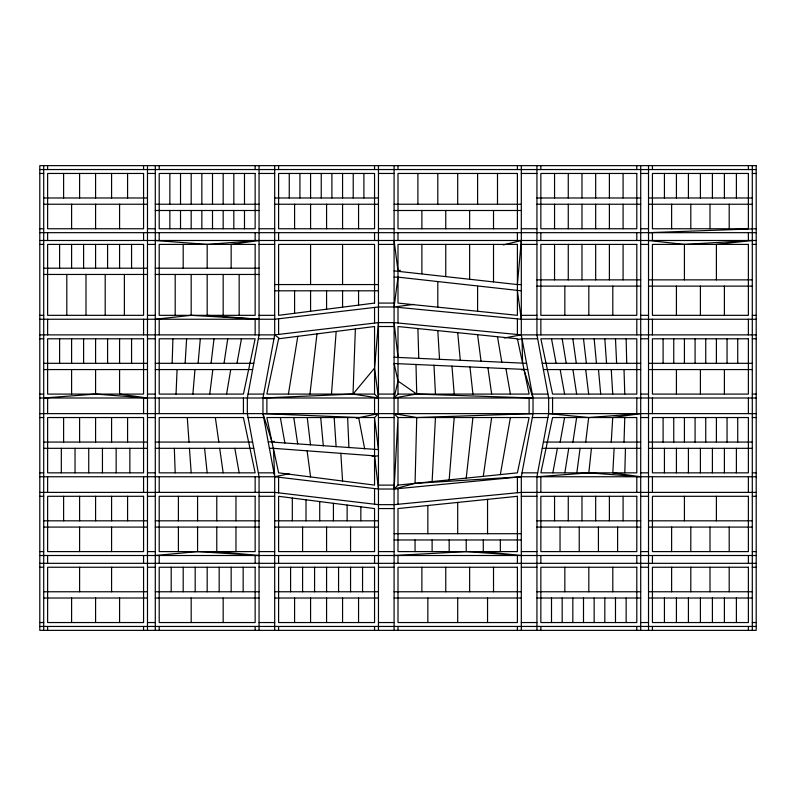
<?xml version="1.0" encoding="UTF-8"?>
<svg xmlns="http://www.w3.org/2000/svg" width="796" height="796" viewBox="0 0 796 796"><rect width="100%" height="100%" fill="white"/><g stroke="black" fill="none" stroke-linecap="round" stroke-linejoin="round"><path stroke-width="1.19" d="M398 485.112L398 417.542L394.09 489.023L415.054 483.361L416.736 417.542L394.09 413.631L398 417.542L529.121 417.542L517.4 472.844L398 485.112L394.09 489.023L378.458 489.023L274.69 476.754L39.8 476.754M624.81 472.844L625.457 448.317M172.165 363.314L172.911 338.788M624.024 442.069L624.77 417.542M355.364 328.977L353.016 394.09L378.458 398L374.548 368.12L378.458 322.619L394.09 322.619L521.31 334.877L756.2 334.877M176.045 394.09L177.08 369.563M432.119 481.61L435.462 417.542M614.114 448.317L612.811 472.844L640.71 476.754L588.821 472.844L536.942 476.754L536.942 630.362M185.13 363.314L186.612 338.788M611.248 442.069L612.731 417.542L640.71 413.631L588.672 417.542L548.663 413.631L548.663 398L536.942 334.877L536.942 165.638M331.484 394.09L336.171 331.425M449.173 479.859L454.198 417.542M192.891 394.09L194.97 369.563M394.09 270.889L517.4 284.56L521.31 240.491L503.351 244.919M198.095 363.314L200.323 338.788M588.821 472.844L591.428 448.317M466.227 478.107L472.933 417.542M309.942 394.09L316.977 333.882M211.059 363.314L214.024 338.788M585.697 442.069L588.672 417.542M209.736 394.09L212.85 369.563M521.31 290.809L398 277.137L394.09 306.977L378.458 306.977L274.69 319.246L39.8 319.246M576.831 472.844L580.085 448.317M483.281 476.346L491.659 417.542M224.024 363.314L227.736 338.788M572.921 442.069L576.642 417.542M564.842 472.844L568.742 448.317M288.411 394.09L297.794 336.33M226.581 394.09L230.74 369.563M500.346 474.595L510.395 417.542M236.989 363.314L241.447 338.788M560.155 442.069L564.603 417.542M248.71 369.563L249.864 363.314M274.69 630.362L274.69 476.754L262.969 413.631L262.969 398L274.69 334.877L274.69 165.638M521.31 630.362L521.31 476.754L533.031 413.631L533.031 398L521.31 334.877L521.31 165.638M536.942 476.754L548.663 413.631M546.136 448.317L547.29 442.069M552.842 472.844L557.389 448.317M248.621 369.563L243.427 394.09L159.2 394.09L159.2 338.788L255.148 338.788L249.954 363.314M546.046 448.317L540.852 472.844L636.8 472.844L636.8 417.542L552.573 417.542L547.379 442.069M419.144 393.542L394.09 398L398 381.025L394.09 363.503L527.748 369.563M374.548 368.12L353.016 394.09L262.969 398M394.09 398L398 394.09L529.121 394.09L522.723 363.314M274.451 441.392L268.252 442.069M356.28 418.218L378.458 413.631L374.548 417.542L266.879 417.542L273.267 448.317M400.398 270.292L398 270.889L394.09 240.491M289.127 473.729L274.69 476.754L273.396 448.317L269.406 448.317M372.14 456.357L378.458 455.849M504.216 337.982L521.31 334.877M517.121 339.514L522.037 338.788L537.668 338.788M413.82 304.39L394.09 306.977L521.31 319.246L756.2 319.246M39.8 334.877L274.69 334.877L378.458 322.619M155.29 319.246L191.179 315.335L259.058 319.246L207.179 315.335L207.179 274.451M394.09 489.023L521.31 476.754L756.2 476.754M155.29 555.508L197.577 551.598L259.058 555.508L216.771 551.598L216.771 527.081M521.46 369.792L523.927 369.563L533.031 398L416.736 394.09L398 381.025M155.29 240.491L207.179 244.402L259.058 240.491L231.158 244.402L231.158 268.202M43.71 398L95.59 394.09L147.479 398L119.579 394.09L119.579 369.563M415.054 483.361L521.31 476.754M648.521 240.491L684.421 244.402L752.29 240.491L716.4 244.402L716.4 279.864M394.09 555.508L466.227 551.598L521.31 555.508L483.281 551.598L483.281 539.967M648.521 232.671L756.2 228.76M416.736 417.542L533.031 413.631M39.8 169.548L756.2 169.548M39.8 173.458L43.71 173.458M147.479 173.458L155.29 173.458M259.058 173.458L274.69 173.458M378.458 173.458L394.09 173.458M521.31 173.458L536.942 173.458M640.71 173.458L648.521 173.458M752.29 173.458L756.2 173.458M43.71 197.985L147.479 197.985M274.69 197.985L378.458 197.985M536.942 197.985L640.71 197.985M648.521 197.985L752.29 197.985M43.71 204.234L147.479 204.234M155.29 204.234L259.058 204.234M274.69 204.234L378.458 204.234M394.09 204.234L521.31 204.234M536.942 204.234L640.71 204.234M648.521 204.234L752.29 204.234M155.29 210.492L259.058 210.492M394.09 210.492L521.31 210.492M39.8 228.76L43.71 228.76M147.479 228.76L155.29 228.76M259.058 228.76L274.69 228.76M378.458 228.76L394.09 228.76M521.31 228.76L536.942 228.76M640.71 228.76L648.521 228.76M39.8 232.671L756.2 232.671M39.8 240.491L756.2 240.491M39.8 244.402L43.71 244.402M147.479 244.402L155.29 244.402M259.058 244.402L274.69 244.402M378.458 244.402L394.09 244.402M521.31 244.402L536.942 244.402M640.71 244.402L648.521 244.402M752.29 244.402L756.2 244.402M43.71 268.202L147.479 268.202M155.29 268.202L259.058 268.202M43.71 274.451L147.479 274.451M155.29 274.451L259.058 274.451M394.09 277.137L398 277.137M536.942 279.864L640.71 279.864M648.521 279.864L752.29 279.864M274.69 284.56L378.458 284.56M517.4 284.56L521.31 284.56M536.942 286.122L640.71 286.122M648.521 286.122L752.29 286.122M274.69 290.809L378.458 290.809M378.458 303.077L394.09 303.077M39.8 315.335L43.71 315.335M147.479 315.335L155.29 315.335M259.058 315.335L274.69 315.335M521.31 315.335L536.942 315.335M640.71 315.335L648.521 315.335M752.29 315.335L756.2 315.335M378.458 326.519L394.09 326.519M39.8 338.788L43.71 338.788M147.479 338.788L155.29 338.788M258.332 338.788L273.963 338.788M640.71 338.788L648.521 338.788M752.29 338.788L756.2 338.788M394.09 357.245L526.594 363.314M43.71 363.314L147.479 363.314M155.29 363.314L253.775 363.314M542.225 363.314L640.71 363.314M648.521 363.314L752.29 363.314M43.71 369.563L147.479 369.563M155.29 369.563L252.611 369.563M543.389 369.563L640.71 369.563M648.521 369.563L752.29 369.563M39.8 394.09L43.71 394.09M147.479 394.09L155.29 394.09M248.063 394.09L263.695 394.09M374.548 394.09L266.879 394.09L278.6 338.788L374.548 326.519L374.548 394.09L378.458 398M378.458 394.09L394.09 394.09M532.305 394.09L547.937 394.09M640.71 394.09L648.521 394.09M752.29 394.09L756.2 394.09M39.8 398L756.2 398M39.8 413.631L756.2 413.631M39.8 417.542L43.71 417.542M147.479 417.542L155.29 417.542M248.063 417.542L263.695 417.542M378.458 417.542L394.09 417.542M532.305 417.542L547.937 417.542M640.71 417.542L648.521 417.542M752.29 417.542L756.2 417.542M43.71 442.069L147.479 442.069M155.29 442.069L252.611 442.069M543.389 442.069L640.71 442.069M648.521 442.069L752.29 442.069M43.71 448.317L147.479 448.317M155.29 448.317L253.775 448.317M542.225 448.317L640.71 448.317M648.521 448.317L752.29 448.317M39.8 472.844L43.71 472.844M147.479 472.844L155.29 472.844M258.332 472.844L273.963 472.844M522.037 472.844L537.668 472.844M640.71 472.844L648.521 472.844M752.29 472.844L756.2 472.844M378.458 485.112L394.09 485.112M39.8 492.386L274.69 492.386L378.458 504.654L394.09 504.654L521.31 492.386L756.2 492.386M39.8 496.296L43.71 496.296M147.479 496.296L155.29 496.296M259.058 496.296L274.69 496.296M521.31 496.296L536.942 496.296M640.71 496.296L648.521 496.296M752.29 496.296L756.2 496.296M378.458 508.564L394.09 508.564M43.71 520.823L147.479 520.823M155.29 520.823L259.058 520.823M274.69 520.823L378.458 520.823M536.942 520.823L640.71 520.823M648.521 520.823L752.29 520.823M43.71 527.081L147.479 527.081M155.29 527.081L259.058 527.081M274.69 527.081L378.458 527.081M536.942 527.081L640.71 527.081M648.521 527.081L752.29 527.081M394.09 533.708L521.31 533.708M394.09 539.967L521.31 539.967M39.8 551.598L43.71 551.598M147.479 551.598L155.29 551.598M259.058 551.598L274.69 551.598M378.458 551.598L394.09 551.598M521.31 551.598L536.942 551.598M640.71 551.598L648.521 551.598M752.29 551.598L756.2 551.598M39.8 555.508L756.2 555.508M39.8 563.329L756.2 563.329M39.8 567.24L43.71 567.24M147.479 567.24L155.29 567.24M259.058 567.24L274.69 567.24M378.458 567.24L394.09 567.24M521.31 567.24L536.942 567.24M640.71 567.24L648.521 567.24M752.29 567.24L756.2 567.24M43.71 591.766L147.479 591.766M155.29 591.766L259.058 591.766M274.69 591.766L378.458 591.766M394.09 591.766L521.31 591.766M536.942 591.766L640.71 591.766M648.521 591.766L752.29 591.766M43.71 598.015L147.479 598.015M155.29 598.015L259.058 598.015M274.69 598.015L378.458 598.015M394.09 598.015L521.31 598.015M536.942 598.015L640.71 598.015M648.521 598.015L752.29 598.015M39.8 622.542L43.71 622.542M147.479 622.542L155.29 622.542M259.058 622.542L274.69 622.542M378.458 622.542L394.09 622.542M521.31 622.542L536.942 622.542M640.71 622.542L648.521 622.542M752.29 622.542L756.2 622.542M39.8 626.452L756.2 626.452M274.69 334.877L279.645 338.628M546.046 363.314L540.852 338.788L636.8 338.788L636.8 394.09L552.573 394.09L547.379 369.563M248.621 442.069L243.427 417.542L159.2 417.542L159.2 472.844L255.148 472.844L249.954 448.317M364.677 448.874L358.648 417.542L262.969 413.631L272.073 442.069L378.458 449.601L374.548 417.542L374.548 485.112L278.6 472.844L273.396 448.317L374.548 455.849L378.458 489.023M551.509 338.788L556.135 363.314M546.136 363.314L547.29 369.563M248.71 442.069L249.864 448.317M560.155 369.563L564.603 394.09M280.331 417.542L284.888 443.014M505.938 368.697L510.395 394.09M234.82 448.317L239.158 472.844M497.5 336.738L501.828 362.299M562.175 338.788L566.215 363.314M572.921 369.563L576.642 394.09M293.794 417.542L297.694 443.949M572.831 338.788L576.304 363.314M487.948 367.832L491.659 394.09M215.348 417.542L218.82 442.069M219.696 448.317L223.169 472.844M517.4 290.809L521.31 319.246M307.117 450.835L310.579 476.933M477.6 334.698L481.063 361.294M585.697 369.563L588.672 394.09M583.498 338.788L586.383 363.314M307.256 417.542L310.5 444.894M394.09 322.619L398 357.245M469.958 366.966L472.933 394.09M204.572 448.317L207.179 472.844M594.154 338.788L596.463 363.314M457.7 332.658L460.297 360.28M598.473 369.563L600.701 394.09M320.708 417.542L323.315 445.83M451.969 366.1L454.198 394.09M604.821 338.788L606.552 363.314M187.279 417.542L189.01 442.069M189.448 448.317L191.179 472.844M334.171 417.542L336.121 446.775M340.837 453.342L342.569 481.023M611.248 369.563L612.731 394.09M437.8 330.609L439.531 359.275M433.979 365.235L435.462 394.09M615.477 338.788L616.631 363.314M347.633 417.542L348.927 447.72M174.324 448.317L175.19 472.844M624.024 369.563L624.77 394.09M417.9 328.569L418.766 358.26M626.144 338.788L626.721 363.314M415.99 364.369L416.736 394.09M522.037 338.788L522.604 363.314L517.4 338.788L398 326.519L398 394.09M752.29 165.638L752.29 630.362M748.379 165.638L748.379 169.548M748.379 232.671L748.379 240.491M748.379 319.246L748.379 334.877M748.379 398L748.379 413.631M748.379 476.754L748.379 492.386M748.379 555.508L748.379 563.329M748.379 626.452L748.379 630.362M737.723 338.788L737.723 363.314M737.723 417.542L737.723 442.069M736.39 173.458L736.39 197.985M736.39 448.317L736.39 472.844M736.39 598.015L736.39 622.542M729.196 204.234L729.196 228.76M729.196 527.081L729.196 551.598M729.196 567.24L729.196 591.766M727.056 338.788L727.056 363.314M727.056 417.542L727.056 442.069M724.4 173.458L724.4 197.985M724.4 286.122L724.4 315.335M724.4 369.563L724.4 394.09M724.4 448.317L724.4 472.844M724.4 598.015L724.4 622.542M716.4 338.788L716.4 363.314M716.4 417.542L716.4 442.069M716.4 496.296L716.4 520.823M712.4 173.458L712.4 197.985M712.4 448.317L712.4 472.844M712.4 598.015L712.4 622.542M710.002 204.234L710.002 228.76M710.002 527.081L710.002 551.598M710.002 567.24L710.002 591.766M705.744 338.788L705.744 363.314M705.744 417.542L705.744 442.069M700.41 173.458L700.41 197.985M700.41 286.122L700.41 315.335M700.41 369.563L700.41 394.09M700.41 448.317L700.41 472.844M700.41 598.015L700.41 622.542M695.077 338.788L695.077 363.314M695.077 417.542L695.077 442.069M690.809 204.234L690.809 228.76M690.809 527.081L690.809 551.598M690.809 567.24L690.809 591.766M688.411 173.458L688.411 197.985M688.411 448.317L688.411 472.844M688.411 598.015L688.411 622.542M684.421 244.402L684.421 279.864M684.421 338.788L684.421 363.314M684.421 417.542L684.421 442.069M684.421 496.296L684.421 520.823M676.421 173.458L676.421 197.985M676.421 286.122L676.421 315.335M676.421 369.563L676.421 394.09M676.421 448.317L676.421 472.844M676.421 598.015L676.421 622.542M673.754 338.788L673.754 363.314M673.754 417.542L673.754 442.069M671.625 204.234L671.625 228.76M671.625 527.081L671.625 551.598M671.625 567.24L671.625 591.766M664.431 173.458L664.431 197.985M664.431 448.317L664.431 472.844M664.431 598.015L664.431 622.542M663.098 338.788L663.098 363.314M663.098 417.542L663.098 442.069M652.431 165.638L652.431 169.548M652.431 232.671L652.431 240.491M652.431 319.246L652.431 334.877M652.431 398L652.431 413.631M652.431 476.754L652.431 492.386M652.431 555.508L652.431 563.329M652.431 626.452L652.431 630.362M648.521 165.638L648.521 630.362M640.71 165.638L640.71 630.362M636.8 165.638L636.8 169.548M636.8 232.671L636.8 240.491M636.8 319.246L636.8 334.877M636.8 398L636.8 413.631M636.8 476.754L636.8 492.386M636.8 555.508L636.8 563.329M636.8 626.452L636.8 630.362M626.144 598.015L626.144 622.542M623.089 173.458L623.089 197.985M623.089 204.234L623.089 228.76M623.089 244.402L623.089 279.864M623.089 496.296L623.089 520.823M617.606 527.081L617.606 551.598M615.477 598.015L615.477 622.542M612.811 286.122L612.811 315.335M612.811 567.24L612.811 591.766M609.388 173.458L609.388 197.985M609.388 204.234L609.388 228.76M609.388 244.402L609.388 279.864M609.388 496.296L609.388 520.823M604.821 598.015L604.821 622.542M598.423 527.081L598.423 551.598M595.677 173.458L595.677 197.985M595.677 204.234L595.677 228.76M595.677 244.402L595.677 279.864M595.677 496.296L595.677 520.823M594.154 598.015L594.154 622.542M588.821 286.122L588.821 315.335M588.821 567.24L588.821 591.766M583.498 598.015L583.498 622.542M581.976 173.458L581.976 197.985M581.976 204.234L581.976 228.76M581.976 244.402L581.976 279.864M581.976 496.296L581.976 520.823M579.229 527.081L579.229 551.598M572.831 598.015L572.831 622.542M568.264 173.458L568.264 197.985M568.264 204.234L568.264 228.76M568.264 244.402L568.264 279.864M568.264 496.296L568.264 520.823M564.842 286.122L564.842 315.335M564.842 567.24L564.842 591.766M562.175 598.015L562.175 622.542M560.036 527.081L560.036 551.598M554.553 173.458L554.553 197.985M554.553 204.234L554.553 228.76M554.553 244.402L554.553 279.864M554.553 496.296L554.553 520.823M552.573 398L552.573 413.631M551.509 598.015L551.509 622.542M540.852 165.638L540.852 169.548M540.852 232.671L540.852 240.491M540.852 319.246L540.852 334.877M540.852 476.754L540.852 492.386M540.852 555.508L540.852 563.329M540.852 626.452L540.852 630.362M529.121 398L529.121 413.631M517.4 165.638L517.4 169.548M517.4 232.671L517.4 240.491M517.4 318.868L517.4 334.499M517.4 477.132L517.4 492.764M517.4 555.508L517.4 563.329M517.4 626.452L517.4 630.362M500.346 539.967L500.346 551.598M497.5 173.458L497.5 204.234M493.52 210.492L493.52 228.76M493.52 244.402L493.52 281.824M493.52 567.24L493.52 591.766M487.55 499.361L487.55 533.708M487.55 598.015L487.55 622.542M477.6 173.458L477.6 204.234M477.6 286.252L477.6 311.246M469.64 210.492L469.64 228.76M469.64 244.402L469.64 279.088M469.64 567.24L469.64 591.766M466.227 539.967L466.227 551.598M457.7 173.458L457.7 204.234M457.7 502.425L457.7 533.708M457.7 598.015L457.7 622.542M449.173 539.967L449.173 551.598M445.76 210.492L445.76 228.76M445.76 244.402L445.76 276.351M445.76 567.24L445.76 591.766M437.8 173.458L437.8 204.234M437.8 281.694L437.8 307.156M432.119 539.967L432.119 551.598M427.85 505.5L427.85 533.708M427.85 598.015L427.85 622.542M421.88 210.492L421.88 228.76M421.88 244.402L421.88 273.615M421.88 567.24L421.88 591.766M417.9 173.458L417.9 204.234M415.054 539.967L415.054 551.598M398 165.638L398 169.548M398 232.671L398 240.491M398 307.355L398 322.987M398 398L398 413.631M398 488.644L398 504.276M398 555.508L398 563.329M398 626.452L398 630.362M394.09 165.638L394.09 630.362M378.458 165.638L378.458 630.362M374.548 165.638L374.548 169.548M374.548 232.671L374.548 240.491M374.548 307.445L374.548 323.077M374.548 398L374.548 413.631M374.548 488.555L374.548 504.186M374.548 555.508L374.548 563.329M374.548 626.452L374.548 630.362M363.891 173.458L363.891 197.985M362.558 567.24L362.558 591.766M360.847 506.813L360.847 520.823M358.558 204.234L358.558 228.76M358.558 290.809L358.558 305.117M358.558 598.015L358.558 622.542M353.225 173.458L353.225 197.985M350.558 527.081L350.558 551.598M350.558 567.24L350.558 591.766M347.136 505.052L347.136 520.823M342.569 173.458L342.569 197.985M342.569 204.234L342.569 228.76M342.569 244.402L342.569 284.56M342.569 290.809L342.569 307.156M342.569 598.015L342.569 622.542M338.569 567.24L338.569 591.766M333.425 503.301L333.425 520.823M331.902 173.458L331.902 197.985M326.579 204.234L326.579 228.76M326.579 290.809L326.579 309.206M326.579 527.081L326.579 551.598M326.579 567.24L326.579 591.766M326.579 598.015L326.579 622.542M321.246 173.458L321.246 197.985M319.723 501.55L319.723 520.823M314.579 567.24L314.579 591.766M310.579 173.458L310.579 197.985M310.579 204.234L310.579 228.76M310.579 244.402L310.579 284.56M310.579 290.809L310.579 311.246M310.579 598.015L310.579 622.542M306.012 499.798L306.012 520.823M302.589 527.081L302.589 551.598M302.589 567.24L302.589 591.766M299.923 173.458L299.923 197.985M294.59 204.234L294.59 228.76M294.59 290.809L294.59 313.296M294.59 598.015L294.59 622.542M292.311 498.047L292.311 520.823M290.59 567.24L290.59 591.766M289.256 173.458L289.256 197.985M278.6 165.638L278.6 169.548M278.6 232.671L278.6 240.491M278.6 318.778L278.6 334.42M278.6 477.222L278.6 492.853M278.6 555.508L278.6 563.329M278.6 626.452L278.6 630.362M266.879 398L266.879 413.631M259.058 165.638L259.058 334.877L247.337 398L247.337 413.631L259.058 476.754L259.058 630.362M255.148 165.638L255.148 169.548M255.148 232.671L255.148 240.491M255.148 319.246L255.148 334.877M255.148 476.754L255.148 492.386M255.148 555.508L255.148 563.329M255.148 626.452L255.148 630.362M244.491 173.458L244.491 204.234M244.491 210.492L244.491 228.76M243.427 398L243.427 413.631M243.158 567.24L243.158 591.766M239.158 274.451L239.158 315.335M235.964 496.296L235.964 520.823M235.964 527.081L235.964 551.598M233.825 173.458L233.825 204.234M233.825 210.492L233.825 228.76M231.158 567.24L231.158 591.766M223.169 173.458L223.169 204.234M223.169 210.492L223.169 228.76M223.169 274.451L223.169 315.335M223.169 598.015L223.169 622.542M219.169 567.24L219.169 591.766M216.771 496.296L216.771 520.823M212.502 173.458L212.502 204.234M212.502 210.492L212.502 228.76M207.179 244.402L207.179 268.202M207.179 567.24L207.179 591.766M201.846 173.458L201.846 204.234M201.846 210.492L201.846 228.76M197.577 496.296L197.577 520.823M197.577 527.081L197.577 551.598M195.179 567.24L195.179 591.766M191.179 173.458L191.179 204.234M191.179 210.492L191.179 228.76M191.179 274.451L191.179 315.335M191.179 598.015L191.179 622.542M183.189 244.402L183.189 268.202M183.189 567.24L183.189 591.766M180.523 173.458L180.523 204.234M180.523 210.492L180.523 228.76M178.394 496.296L178.394 520.823M178.394 527.081L178.394 551.598M175.19 274.451L175.19 315.335M171.19 567.24L171.19 591.766M169.856 173.458L169.856 204.234M169.856 210.492L169.856 228.76M159.2 165.638L159.2 169.548M159.2 232.671L159.2 240.491M159.2 319.246L159.2 334.877M159.2 398L159.2 413.631M159.2 476.754L159.2 492.386M159.2 555.508L159.2 563.329M159.2 626.452L159.2 630.362M155.29 165.638L155.29 630.362M147.479 165.638L147.479 630.362M143.569 165.638L143.569 169.548M143.569 232.671L143.569 240.491M143.569 319.246L143.569 334.877M143.569 398L143.569 413.631M143.569 476.754L143.569 492.386M143.569 555.508L143.569 563.329M143.569 626.452L143.569 630.362M131.569 244.402L131.569 268.202M131.569 338.788L131.569 363.314M129.857 448.317L129.857 472.844M127.579 173.458L127.579 197.985M127.579 417.542L127.579 442.069M127.579 496.296L127.579 520.823M124.375 274.451L124.375 315.335M119.579 204.234L119.579 228.76M119.579 244.402L119.579 268.202M119.579 338.788L119.579 363.314M119.579 598.015L119.579 622.542M116.156 448.317L116.156 472.844M111.579 173.458L111.579 197.985M111.579 417.542L111.579 442.069M111.579 496.296L111.579 520.823M111.579 527.081L111.579 551.598M111.579 567.24L111.579 591.766M107.589 244.402L107.589 268.202M107.589 338.788L107.589 363.314M105.191 274.451L105.191 315.335M102.445 448.317L102.445 472.844M95.59 173.458L95.59 197.985M95.59 204.234L95.59 228.76M95.59 244.402L95.59 268.202M95.59 338.788L95.59 363.314M95.59 369.563L95.59 394.09M95.59 417.542L95.59 442.069M95.59 496.296L95.59 520.823M95.59 598.015L95.59 622.542M88.734 448.317L88.734 472.844M85.998 274.451L85.998 315.335M83.6 244.402L83.6 268.202M83.6 338.788L83.6 363.314M79.6 173.458L79.6 197.985M79.6 417.542L79.6 442.069M79.6 496.296L79.6 520.823M79.6 527.081L79.6 551.598M79.6 567.24L79.6 591.766M75.033 448.317L75.033 472.844M71.6 204.234L71.6 228.76M71.6 244.402L71.6 268.202M71.6 338.788L71.6 363.314M71.6 369.563L71.6 394.09M71.6 598.015L71.6 622.542M66.804 274.451L66.804 315.335M63.61 173.458L63.61 197.985M63.61 417.542L63.61 442.069M63.61 496.296L63.61 520.823M61.322 448.317L61.322 472.844M59.61 244.402L59.61 268.202M59.61 338.788L59.61 363.314M47.621 165.638L47.621 169.548M47.621 232.671L47.621 240.491M47.621 319.246L47.621 334.877M47.621 398L47.621 413.631M47.621 476.754L47.621 492.386M47.621 555.508L47.621 563.329M47.621 626.452L47.621 630.362M43.71 165.638L43.71 630.362M374.548 303.077L278.6 315.335L278.6 244.402L374.548 244.402L374.548 303.077M517.4 496.296L398 508.564L398 551.598L517.4 551.598L517.4 496.296M756.2 165.638L39.8 165.638L39.8 630.362L756.2 630.362L756.2 165.638M143.569 173.458L47.621 173.458L47.621 228.76L143.569 228.76L143.569 173.458M255.148 173.458L159.2 173.458L159.2 228.76L255.148 228.76L255.148 173.458M374.548 173.458L278.6 173.458L278.6 228.76L374.548 228.76L374.548 173.458M517.4 173.458L398 173.458L398 228.76L517.4 228.76L517.4 173.458M636.8 173.458L540.852 173.458L540.852 228.76L636.8 228.76L636.8 173.458M748.379 173.458L652.431 173.458L652.431 228.76L748.379 228.76L748.379 173.458M143.569 244.402L47.621 244.402L47.621 315.335L143.569 315.335L143.569 244.402M255.148 244.402L159.2 244.402L159.2 315.335L255.148 315.335L255.148 244.402M517.4 244.402L398 244.402L398 303.077L517.4 315.335L517.4 244.402M636.8 244.402L540.852 244.402L540.852 315.335L636.8 315.335L636.8 244.402M748.379 244.402L652.431 244.402L652.431 315.335L748.379 315.335L748.379 244.402M143.569 338.788L47.621 338.788L47.621 394.09L143.569 394.09L143.569 338.788M748.379 338.788L652.431 338.788L652.431 394.09L748.379 394.09L748.379 338.788M143.569 417.542L47.621 417.542L47.621 472.844L143.569 472.844L143.569 417.542M748.379 417.542L652.431 417.542L652.431 472.844L748.379 472.844L748.379 417.542M143.569 496.296L47.621 496.296L47.621 551.598L143.569 551.598L143.569 496.296M255.148 496.296L159.2 496.296L159.2 551.598L255.148 551.598L255.148 496.296M636.8 496.296L540.852 496.296L540.852 551.598L636.8 551.598L636.8 496.296M748.379 496.296L652.431 496.296L652.431 551.598L748.379 551.598L748.379 496.296M374.548 551.598L278.6 551.598L278.6 496.296L374.548 508.564L374.548 551.598M143.569 567.24L47.621 567.24L47.621 622.542L143.569 622.542L143.569 567.24M255.148 567.24L159.2 567.24L159.2 622.542L255.148 622.542L255.148 567.24M374.548 567.24L278.6 567.24L278.6 622.542L374.548 622.542L374.548 567.24M517.4 567.24L398 567.24L398 622.542L517.4 622.542L517.4 567.24M636.8 567.24L540.852 567.24L540.852 622.542L636.8 622.542L636.8 567.24M748.379 567.24L652.431 567.24L652.431 622.542L748.379 622.542L748.379 567.24"/></g></svg>
